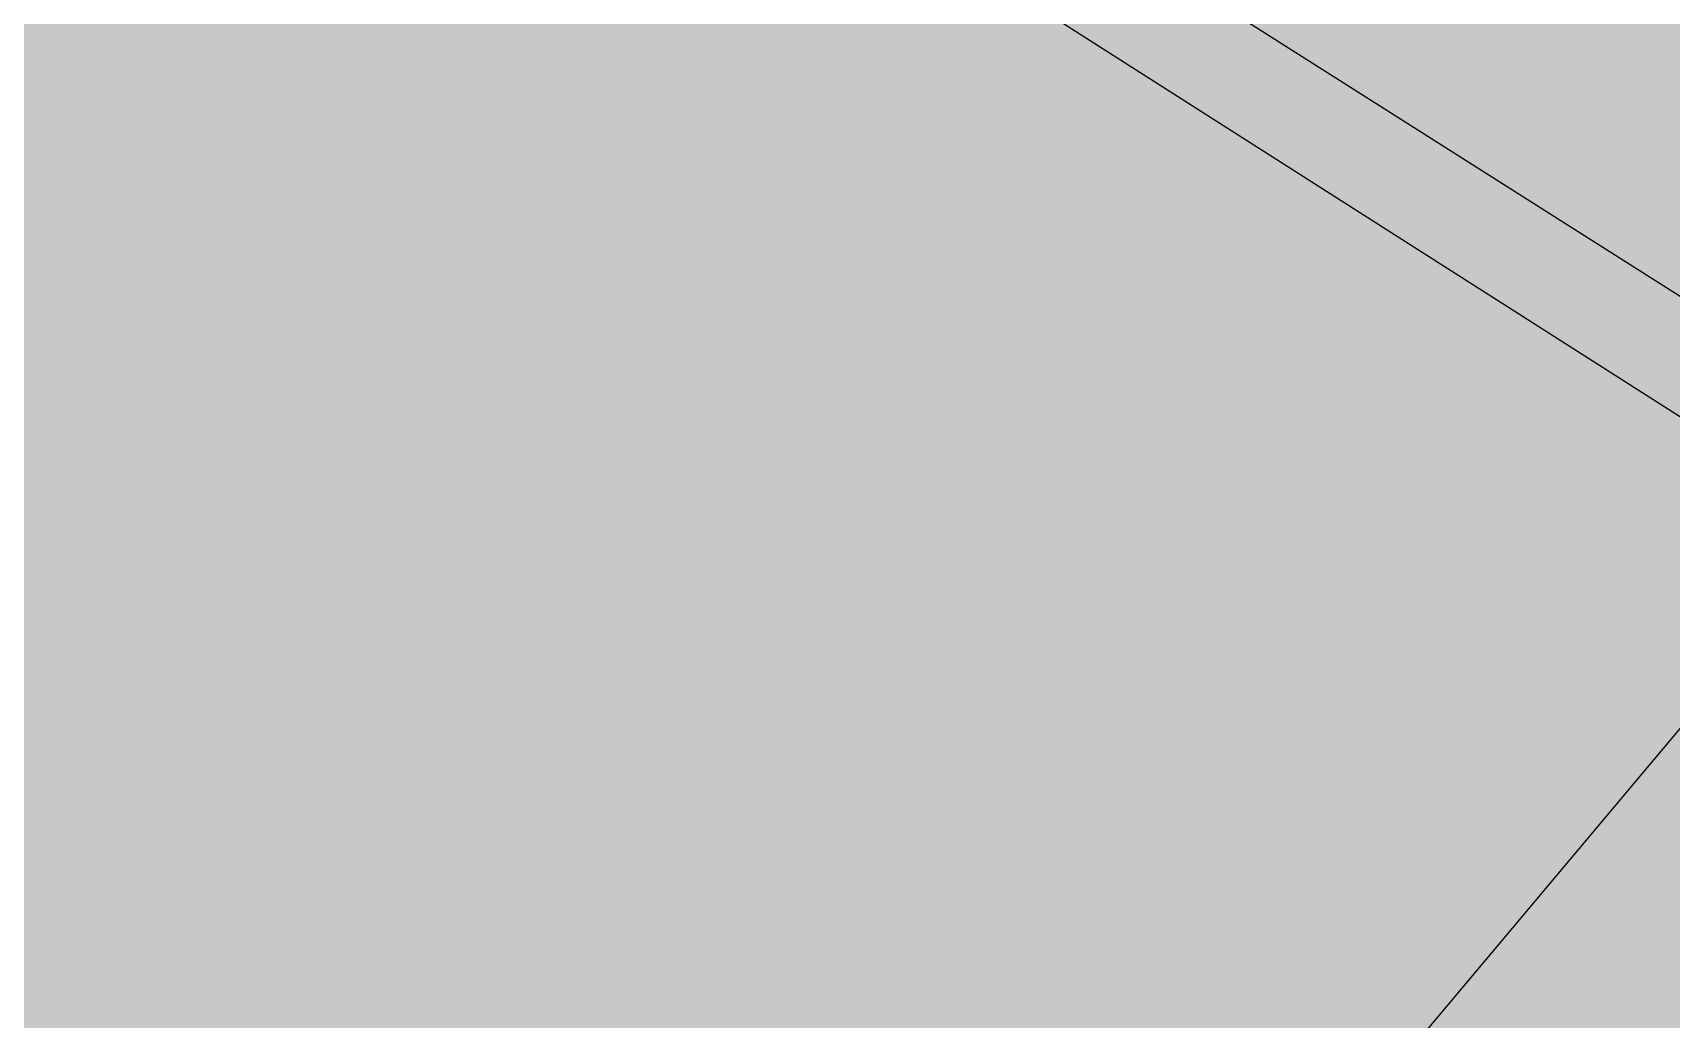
# Model space of a CAD drawing. Header units: millimetres. Extents: x -1985 to 969, y 203 to 500.
# Drawn here: x -1865.33 to -1851.18, y 422.06 to 430.57 of the extents above; entities that cross this region are included whole.
import ezdxf

# ---------------------------------------------------------------- set-up
doc = ezdxf.new("R2010")
doc.units = ezdxf.units.MM
doc.layers.add('надписи', color=7, linetype='Continuous')

msp = doc.modelspace()

# ---------------------------------------------------------------- hatches: boundary and pattern name
at = {"layer": 'надписи'}
for color, points in [(190, [(-1874.689, 442.29), (-1807.957, 399.768), (-1807.421, 400.612), (-1874.268, 442.982)]), (161, [(-1876.788, 440.495), (-1810.067, 397.979), (-1808.99, 399.664), (-1875.837, 442.034)]), (8, [(-1846.109, 430.511), (-1846.86, 431.183), (-1885.139, 431.183), (-1885.468, 430.845), (-1866.373, 406.397)]), (8, [(-1867.656, 404.87), (-1845.062, 404.87), (-1845.062, 429.574), (-1846.109, 430.511)])]:
    msp.add_hatch(color=color, dxfattribs=at).paths.add_polyline_path(points)

# ---------------------------------------------------------------- linework, layer by layer
at = {"layer": 'надписи', "color": 8}
msp.add_line((-1881.997, 387.805), (-1846.109, 430.511), dxfattribs=at)
at = {"layer": 'надписи', "color": 7}
msp.add_lwpolyline([(-1874.689, 442.29), (-1807.957, 399.768), (-1807.421, 400.612), (-1874.268, 442.982)], close=True, dxfattribs=at)

doc.saveas('drawing.dxf')
